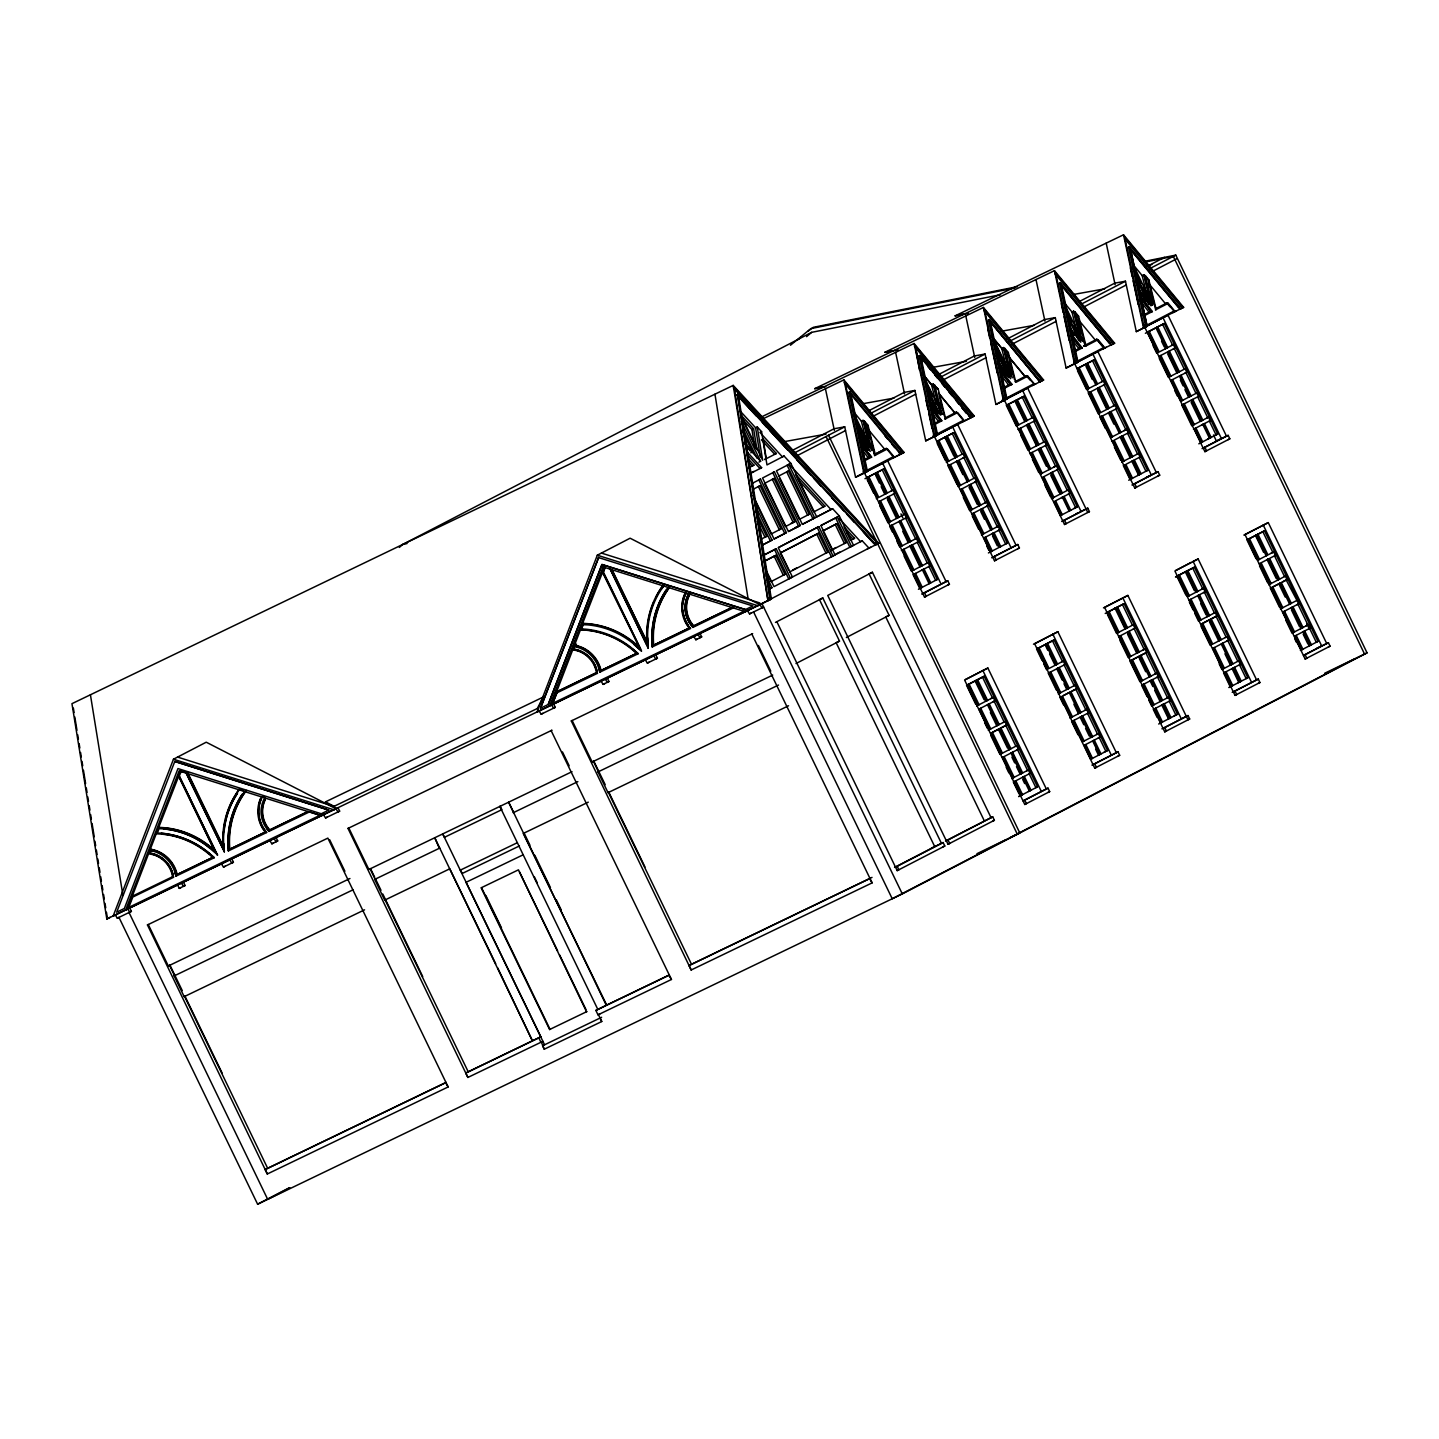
<?xml version="1.0" encoding="UTF-8"?>
<svg xmlns="http://www.w3.org/2000/svg" width="1439" height="1439" viewBox="0 0 1439 1439"><rect width="100%" height="100%" fill="white"/><g stroke="black" fill="none" stroke-linecap="round" stroke-linejoin="round"><path stroke-width="1.5" d="M335.521 808.952L113.177 916.013L173.453 759.216L206.227 742.2L335.935 808.736L338.003 811.974L339.64 811.128L337.985 807.675L333.884 809.797L173.453 759.216M328.919 810.049L321.257 813.755L177.968 768.57L124.348 908.495L116.685 912.2L174.785 761.447L326.779 809.366M127.28 909.178L148.541 853.831A26.963 26.172 62.6 0 1 172.59 876.711L173.004 876.495A26.963 26.172 62.6 0 0 166.816 863.094M148.541 853.831L156.221 833.829A86.088 83.57 62.6 0 1 212.63 857.446L176.781 874.696A32.234 31.28 62.6 0 0 150.232 849.424M156.221 833.829L178.85 775.801L214.735 851.097A85.261 82.76 62.6 0 0 158.614 827.623M214.735 851.097L178.454 776.017L180.738 770.063M322.948 813.844L128.808 907.379L132.784 897.073L173.669 877.268L172.644 873.671A27.917 27.107 62.6 0 0 151.401 853.453L149.638 853.183L150.825 850.521L153.146 851.007M161.24 833.289A87.042 84.505 62.6 0 1 209.087 853.309L214.321 857.698L209.303 853.219A87.042 84.505 62.6 0 0 161.438 833.181L157.373 833.073L159.045 828.702L163.686 828.846A84.289 81.825 62.6 0 1 210.256 848.344M179.263 776.107L217.433 855.054L179.263 776.107L181.296 771.232L186.189 772.761L224.358 851.708L185.991 772.869M553.583 703.905L555.256 707.358L553.619 708.204L551.533 704.966L129.726 907.901L131.399 911.355L129.762 912.2L127.675 908.962L106.828 918.999L71.95 703.671L733.206 385.4L878.779 543.33L875.506 545.021L738.567 396.462L771.376 599.038L537.035 712.017L597.311 555.202L630.102 538.204L759.918 604.668L761.986 607.924L763.641 607.078L749.539 613.913L747.453 610.676M540.524 708.204L598.66 557.433L540.524 708.204L548.205 704.498L602.042 564.448L745.438 609.578L601.844 564.556L548.205 704.498M549.5 706.027L602.977 566.894L604.614 566.049L602.311 572.02L639.024 646.884M596.861 672.499L556.156 692.105L551.137 705.182L759.504 604.884M556.156 692.105L596.448 672.715A26.945 26.154 62.6 0 0 572.398 649.834L574.089 645.427L576.553 644.15M636.919 653.216L601.052 670.484A32.234 31.28 62.6 0 0 574.503 645.212L580.511 629.616A86.106 83.588 62.6 0 1 636.919 653.216L636.506 653.432A86.106 83.588 62.6 0 0 580.097 629.832L602.725 571.805L641.578 651.04M556.569 691.889L572.812 649.619A26.945 26.154 62.6 0 1 578.55 650.842M552.72 703.329L556.911 692.825L552.72 703.329L744.197 611.179M573.531 649.169C576.751 643.197 571.337 650.374 575.276 649.439A27.935 27.107 62.6 0 1 596.735 669.567L597.347 673.38L596.519 669.657A27.935 27.107 62.6 0 0 575.276 649.439L573.747 649.061M581.482 628.933L583.137 624.616L581.266 629.041L585.313 629.149A87.095 84.541 62.6 0 1 633.178 649.187L638.232 653.702L632.98 649.295M603.373 571.985L605.189 567.254L603.373 571.985L640.625 649.061M262.204 796.918L261.143 799.023A31.298 30.381 62.6 0 0 263.859 829.098L266.647 832.515L264.074 828.99A31.298 30.381 62.6 0 1 261.358 798.915C260.603 795.371 267.222 797.188 263.931 799.275A27.935 27.125 62.6 0 0 266.575 828.468L268.967 831.4L309.799 811.74M325.484 801.865L334.118 806.308L537.269 708.528L543.33 697.016L325.484 801.865L327.301 804.311M661.149 589.45L663.901 585.727L661.346 589.342A84.307 81.843 62.6 0 0 647.658 637.837L648.054 647.928L647.658 637.837M399.322 547.432L402.686 544.482L811.686 332.337L1000.411 294.743M790.461 345.234L810.877 328.596L1014.963 287.944M798.033 339.64L801.451 336.744M808.304 330.988L813.341 327.319L1017.427 286.667M806.559 336.654L811.686 332.337M174.785 761.447L328.722 810.157M748.892 467.747L753.946 465.121L748.046 458.717M776.394 453.483L764.613 459.527L766.285 458.717L763.102 439.057L761.429 439.866L774.704 454.292L776.394 453.483L763.102 439.057M792.601 450.263L834.026 428.768L844.729 426.843L855.557 477.262L867.447 471.398L850.917 394.376L900.544 454.238L904.052 452.422L843.902 379.878L760.961 419.792M868.634 410.817L904.214 392.379L914.898 390.437L925.727 440.856L937.616 435.01L921.068 357.915L970.641 417.868L974.239 416.015L914.089 343.471L762.652 416.357M938.822 374.41L974.401 355.955L985.103 354.03L995.932 404.449L1006.976 398.999L990.446 321.94L1040.001 381.875L1043.599 380.004L983.431 307.46L814.708 388.674L825.698 386.695M1007.03 339.028L1044.588 319.548L1055.291 317.623L1066.119 368.042L1078.009 362.178L1061.46 285.138L1111.124 345.018L1114.631 343.202L1054.463 270.658L884.895 352.267L898.098 349.893M1079.196 301.596L1114.793 283.141L1125.478 281.217L1136.306 331.636L1147.153 326.275L1130.514 249.271L1180.16 309.169L1183.649 307.352L1123.517 234.791L955.1 315.861L968.267 313.468M1146.847 266.521L1164.457 257.383M750.223 473.593L761.627 467.675L746.625 451.396M868.994 548.151L862.249 540.848L851.87 546.172L853.543 545.363L839.333 515.989L832.605 508.687L816.722 516.925L790.82 463.358L784.075 456.037L766.969 464.923L761.573 431.628L757.256 426.933L755.583 427.743L740.563 411.464M794.778 452.745L844.729 426.843M870.559 413.443L914.898 390.437M940.746 377.036L985.103 354.03M1009.009 341.619L1055.291 317.623M1081.121 304.223L1125.478 281.217M1149.509 268.751L1175.789 255.117L1367.05 652.856L902.307 893.925L257.617 1204.209L118.951 917.345L117.314 918.208L115.228 914.952M795.587 456.487L845.52 430.585M873.293 416.195L915.708 394.178M943.48 379.788L985.895 357.771M1011.743 344.371L1056.1 321.365M1083.855 306.957L1126.287 284.958M1152.297 271.467L1176.58 258.858M751.698 483.648L760.494 479.079L786.396 532.646L774.074 539.031L752.975 495.394M774.416 471.866L762.544 478.018L788.446 531.585L800.318 525.433L774.416 471.866L772.743 472.676L798.627 526.242L788.734 531.369M788.77 464.419L776.466 470.805L802.35 524.372L814.672 517.986L788.77 464.419L787.097 465.229L812.981 518.795L802.44 524.264M752.507 489.584L760.098 485.716L780.981 528.904L771.124 534.013L754.989 500.646M774.02 478.485L764.595 483.378L785.478 526.566L794.904 521.691L774.02 478.485L772.329 479.295L793.213 522.501L794.904 521.691M778.517 476.147L788.374 471.039L809.258 514.245L799.4 519.353L779.47 478.126M864.335 459.761L869.893 456.936L860.918 445.317M874.912 454.256L886.316 448.41L893.835 457.476M864.066 459.958L869.893 456.936M886.316 448.41L874.66 454.454L867.447 425.656L863.058 420.368L861.385 421.177L853.489 411.644M934.253 423.588L940.099 420.566L932.382 410.601M944.847 418.101L956.467 412.076L963.932 421.105M1002.767 387.972L1010.268 384.123L1001.292 372.503M1015.035 381.659L1026.637 375.651L1030.378 380.166M1074.627 350.756L1080.473 347.716L1071.479 336.096M1104.397 348.238L1096.896 339.19L1083.549 346.062L1085.222 345.252L1078.531 318.487M1142.944 315.321L1150.66 311.31L1140.425 298.017M1174.584 311.831L1167.101 302.802L1155.427 308.845L1148.214 280.029L1143.825 274.723L1142.152 275.533L1132.925 264.416M863.886 461.128L871.602 457.152L861.026 443.464M871.44 442.834L874.624 455.551L887.485 448.914L893.745 456.469L863.544 472.118M934.918 424.361L941.808 420.8L929.882 405.366M932.868 436.143L963.842 420.098L957.637 412.579L944.829 419.199L945.657 418.785L938.192 389.07L933.821 385.202L941.232 414.63L942.059 414.216L934.666 384.807M1003.379 388.818L1011.977 384.357L998.756 367.233M1002.03 400.294L1034.047 383.691L1027.806 376.155L1015.844 382.36L1008.379 352.663L1004.854 348.4L1004.026 348.814L1010.88 376.083M1074.465 351.925L1082.164 347.95L1071.587 334.244M1077.056 361.351L1104.325 347.231L1098.083 339.694L1085.204 346.349L1083.063 337.859M1143.555 316.076L1152.369 311.543L1139.166 294.401M1144.401 326.455L1174.512 310.824L1168.27 303.305L1155.391 309.943L1156.236 309.547L1148.79 279.814L1145.282 275.568L1144.437 275.982L1151.794 305.392M866.458 469.762L865.612 470.157L848.902 392.361L849.747 391.966L866.458 469.762L863.274 471.38L864.12 470.967L845.071 382.288L844.225 382.702L901.372 451.612L902.217 451.216L845.071 382.288M899.033 452.835L902.217 451.216M936.609 433.373L935.782 433.769L919.053 355.901L919.899 355.505L936.609 433.373L933.461 434.974L934.289 434.56L915.258 345.882L919.521 370.093M915.258 345.882L972.404 414.81L969.149 416.465L969.976 416.051L919.899 355.505L969.976 416.051M1005.987 397.362L1005.141 397.758L988.431 319.926L989.277 319.53L1005.987 397.362L1002.803 398.963L1003.649 398.567L984.6 309.889L983.772 310.284L1040.919 379.194L1041.764 378.799L984.6 309.889M1041.764 378.799L1038.49 380.454L1039.336 380.058L989.277 319.53M1073.836 362.16L1077.02 360.541L1060.291 282.728L1059.464 283.123L1076.174 360.937L1077.02 360.541M1074.681 361.747L1055.632 273.068L1112.779 341.978L1110.458 343.202L1060.291 282.728M1146.146 324.638L1143.717 325.898L1124.686 237.219L1181.815 306.129L1179.476 307.352L1129.345 246.86L1128.5 247.256L1145.3 325.052L1146.146 324.638L1129.345 246.86M863.238 473.143L887.629 460.678L946.089 581.59M933.227 436.844L957.619 424.361L1016.078 545.291M1003.217 400.528L1027.626 388.062L1087.74 512.446L1089.431 511.636L1087.758 508.165L1061.676 521.458M1073.494 364.085L1092.867 354.03L1151.308 474.96L1131.953 484.997M1145.552 326.707L1168.018 315.231L1226.478 436.161M855.557 477.262L904.052 452.422M925.727 440.856L974.239 416.015M995.932 404.449L1036.044 383.637M1066.119 368.042L1106.231 347.231M1136.306 331.636L1176.418 310.824M937.616 435.01L934.127 436.808L914.089 343.471M1006.976 398.999L1003.487 400.815L983.431 307.46M1078.009 362.178L1074.519 363.995L1054.463 270.658M877.053 498.29L867.051 477.586L883.87 468.916L937.311 579.467L918.424 589.271M939.775 439.866L945.531 436.88L955.55 457.584M948.373 435.405L953.877 432.617L1007.318 543.169L988.413 552.954M1015.52 400.564L1025.539 421.267L1027.302 420.386L1017.283 399.682L1015.52 400.564L1007.858 404.539L1017.985 425.225M1060.309 515.684L1077.307 506.852L1023.866 396.301L1016.456 400.096L1026.475 420.818M1086.751 363.653L1078.135 368.096L1088.262 388.764L1087.308 389.232L1077.307 368.528L1079.07 367.647L1089.071 388.35L1088.136 388.8L1096.752 384.357L1086.733 363.635L1094.144 359.858L1147.585 470.409L1128.698 480.212M1157.442 352.843L1147.423 332.139L1164.259 323.487L1217.7 434.038L1198.813 443.824M864.983 478.719L883.87 468.916M936.861 441.431L953.877 432.617M1006.868 405.132L1023.866 396.301M1077.145 368.672L1094.144 359.858M1145.372 333.29L1164.259 323.487M150.825 850.521L152.948 851.115A31.28 30.363 62.6 0 1 174.821 871.944L175.99 876.153L174.821 871.944M580.097 629.832L582.543 628.555M149.638 853.183L151.617 853.345A27.917 27.107 62.6 0 1 172.86 873.563M668.128 587.22L665.915 590.35A87.113 84.559 62.6 0 0 651.831 640.229L652.227 646.974L690.648 628.465L687.842 625.03A31.244 30.327 62.6 0 1 685.126 595.009L686.385 592.796L685.342 594.901A31.244 30.327 62.6 0 0 682.949 603.912M761.051 539.247L766.627 536.351L758.011 518.544M824.907 506.114L813.755 511.906L795.587 474.294L824.907 506.114L823.234 506.924L798.303 479.889M762.418 545.021L772.041 540.093L754.773 504.387M774.164 538.923L786.396 532.646M815.032 517.734L832.605 508.687M762.112 545.237L772.041 540.093M763.605 555.22L776.215 548.745L790.407 578.118L774.02 586.626L766.447 570.959M778.517 547.486L818.845 526.62L833.055 555.994L790.784 577.866L792.457 577.057L778.265 547.683L818.845 526.62M821.039 525.415L837.3 517.051L851.492 546.424L833.415 555.742L835.088 554.932L820.896 525.559L837.3 517.051M763.461 555.346L776.215 548.745M876.477 472.729L886.496 493.433L878.815 497.408L868.814 476.705M879.535 501.312L894.716 493.487L893.043 490.033L887.305 493.001L877.304 472.298M946.304 462.333L963.033 453.717L964.706 457.17L958.968 460.156L969.005 480.896L966.504 482.119M1017.859 425.242L1033.022 417.418L1034.695 420.872L1019.531 428.714M1089.809 392.253L1104.972 384.429L1103.299 380.957L1097.579 383.943L1087.56 363.24M1159.276 358.545L1168.396 377.396L1170.069 376.586L1160.05 355.847L1175.105 348.04L1173.433 344.587L1159.204 351.979L1149.185 331.276M764.181 561.336L775.801 555.364L784.992 574.377L771.052 581.608L766.465 572.092M780.55 552.846L818.449 533.257L827.641 552.252L789.507 572.038M823.27 530.685L836.886 523.688L846.078 542.683L830.465 550.723L832.138 549.932L823.863 532.808M949.542 465.013L958.158 460.57L968.177 481.31M763.857 561.57L775.801 555.364M818.449 533.257L780.316 553.026L788.59 570.132M822.946 530.919L836.886 523.688M176.781 874.696L213.044 857.23M246.033 790.641A86.034 83.498 62.6 0 0 229.431 849.37L265.621 831.922A32.252 31.316 62.6 0 1 258.822 817.28M224.142 851.816L223.567 841.941A84.235 81.771 62.6 0 1 237.273 793.465C236.949 787.385 248.677 790.209 242.076 794.418A86.988 84.433 62.6 0 0 227.974 844.225L228.369 850.935L228.189 844.117A86.988 84.433 62.6 0 1 242.274 794.31M229.431 849.37L265.621 831.922M264.974 799.616A26.981 26.19 62.6 0 0 269.417 830.123L308.09 811.488M268.967 831.4L266.773 828.36M106.828 918.999L110.119 917.291M113.177 916.013L115.642 914.736M129.726 907.901L125.643 910.024L179.102 770.908L321.437 815.787L323.883 814.51M177.591 884.931L179.263 888.385L185.091 885.525L183.419 882.053M611.665 569.952L647.424 642.837A85.297 82.796 62.6 0 1 647.172 639.366M271.845 839.495L269.795 840.556L271.881 843.812L277.709 840.934L276.036 837.48M179.263 888.385L180.9 887.539M792.781 569.97L796.594 567.991M832.03 549.608L836.005 547.539M185.091 885.525L183.455 886.37L181.368 883.114M854.568 538.294L850.593 540.362L844.099 526.944L854.568 538.294L852.877 539.103L846.905 532.61M574.089 645.427A32.234 31.28 62.6 0 1 600.639 670.7L601.052 670.484M221.408 863.85L223.495 867.087L225.132 866.242M231.859 858.741L233.388 862.267L231.733 863.13L229.808 859.803M576.805 647.136A31.244 30.327 62.6 0 1 598.66 667.948L599.829 672.193L598.876 667.84M901.372 550.489L903.872 549.248L913.909 569.988L913.063 570.384L903.062 549.68L918.1 541.873L916.427 538.42L901.372 546.19L891.335 525.469L906.408 517.68L904.735 514.227L889.572 522.051L884.104 510.737M970.534 510.323L960.515 489.584L976.397 481.363L974.725 477.91L959.561 485.752L949.668 464.977L947.977 465.786L957.097 484.637M1029.551 449.436L1044.732 441.611L1046.405 445.065L1031.331 452.853L1041.368 473.611M1098.407 387.793L1108.444 408.55L1100.781 412.543L1090.744 391.804L1088.244 393.027L1098.281 413.766L1099.954 412.957L1089.935 392.217M1101.608 416.393L1116.664 408.604L1115.009 405.15L1109.271 408.136L1099.252 387.397L1097.489 388.278L1107.508 409.018M1169.943 376.622L1185.124 368.78L1186.797 372.233L1171.724 380.022L1181.779 400.779L1196.816 392.973L1198.489 396.427L1183.416 404.215L1193.471 424.973L1192.625 425.386L1182.606 404.647M669.89 586.59A86.124 83.606 62.6 0 0 653.288 645.356L689.587 627.872A32.216 31.28 62.6 0 1 684.64 619.49M271.881 843.812L273.518 842.966M277.709 840.934L276.072 841.779L274.004 838.541M652.227 646.974L652.029 640.121A87.113 84.559 62.6 0 1 666.113 590.242M653.288 645.356L689.587 627.872M690.396 593.048A26.945 26.154 62.6 0 0 693.382 626.073L732.073 607.438M323.487 814.726L325.556 817.964L327.193 817.118M692.932 627.386L690.72 624.328A27.935 27.107 62.6 0 1 688.076 595.134L688.957 593.605L687.878 595.242A27.935 27.107 62.6 0 0 690.522 624.418L692.932 627.386L733.764 607.708M836.095 553.979L839.746 552.09M768.48 589.486L771.97 587.688L766.285 575.924M537.035 712.017L539.085 710.956L541.172 714.194L555.256 707.358M541.172 714.194L542.809 713.348M601.034 681.151L603.121 684.388L604.758 683.543M770.405 597.383L769.559 597.779L737.488 394.25L770.405 597.383L767.599 598.804L734.286 387.613L733.44 388.026L876.783 542.197L734.286 387.613M876.783 542.197L873.977 543.636L863.4 532.178M607.276 678.057L608.949 681.51L607.312 682.374L605.225 679.118M749.503 609.614L745.42 611.737L602.977 566.894M645.284 659.835L647.37 663.091L649.007 662.246M870.595 547.27L757.867 605.729L597.311 555.202M655.734 654.745L657.407 658.199L655.77 659.044L653.684 655.806M771.376 599.038L768.102 600.729L733.206 385.4M693.76 636.506L695.846 639.761L697.483 638.898M700.02 633.43L701.674 636.883L700.038 637.729L697.969 634.491M268.068 1168.072L265.19 1169.565L267.33 1173.99L147.444 924.935L148.271 924.504L168.309 965.983L349.947 878.51M749.539 613.913L751.176 613.068M500.214 806.2L501.887 809.653L444.399 837.336L442.726 833.883L540.83 1036.817L465.75 1073.044L467.891 1077.451L348.004 828.414L348.814 827.983L368.87 869.462L572.02 771.682M963.321 497.516L969.706 510.719L986.434 502.103L988.089 505.557L972.206 513.777L982.243 534.517M1041.35 473.593L1056.424 465.804L1058.097 469.258L1043.869 476.633L1053.888 497.372L1051.387 498.613M1100.781 416.824L1110.818 437.564L1126.701 429.344L1128.374 432.797L1114.146 440.19L1124.165 460.93L1121.665 462.153M872.034 877.394L691.511 964.292L689.047 965.569L691.188 969.994L571.301 720.939L572.128 720.507L592.166 761.986L772.707 675.089M775.459 622.421L822.82 597.976L941.448 843.362M991.039 817.64L872.412 572.254L827.731 595.44L948.031 844.279L949.704 843.47L948.031 839.998L992.712 816.83L994.385 820.284L948.031 844.279M913.063 570.384L928.137 562.613L929.792 566.067L914.736 573.837L921.428 587.67M981.398 534.912L998.126 526.296L999.799 529.75L984.726 537.538L991.417 551.371M1053.042 497.786L1061.568 493.397L1051.513 472.64L1052.359 472.226L1062.378 492.965L1068.116 489.997L1069.789 493.451L1054.715 501.24L1061.424 515.072L1060.579 515.468L1053.906 501.653M1137.673 475.428L1141.001 473.791L1134.328 459.976L1140.066 456.99L1138.393 453.537L1123.319 461.325L1113.318 440.604L1111.645 441.413M1194.298 428.84L1200.971 442.654L1201.817 442.241L1195.125 428.408L1210.181 420.62L1208.508 417.166L1193.453 424.955L1194.28 424.541L1184.261 403.819L1181.761 405.043L1191.78 425.782M1140.192 474.204L1133.518 460.39L1125.838 464.383L1132.511 478.198L1130.856 479.025L1124.183 465.211M168.309 965.983L169.946 965.137L182.249 990.59M368.87 869.462L370.507 868.616L374.68 877.25M364.571 909.826L184.174 996.669L174.155 975.93L174.964 975.498M592.166 761.986L593.803 761.141L605.207 784.705M921.679 594.055L947.761 580.78L949.434 584.234L924.522 597.095L864.371 472.676M991.687 557.756L1017.769 544.482L1019.424 547.935L994.511 560.796L934.379 436.377M1202.069 448.626L1221.441 438.589L1162.982 317.659M947.761 580.78L922.849 593.641L924.54 592.832L926.194 596.286L924.522 597.095M1017.769 544.482L992.838 557.343L994.529 556.533L996.202 559.987L994.511 560.796M1087.758 508.165L1062.845 521.026L1064.518 520.216L1066.191 523.688L1064.518 524.498L1004.368 400.078M1134.777 488.037L1159.708 475.176L1158.035 471.722L1133.123 484.583L1134.795 483.774L1136.468 487.227L1134.777 488.037L1074.645 363.617M1204.911 451.666L1229.823 438.805L1228.151 435.351L1203.238 448.213L1204.911 447.403L1206.584 450.857L1204.911 451.666L1144.778 327.301M495.718 963.824L449.777 868.814L384.717 900.13L374.698 879.409L375.525 878.977L380.993 890.291M439.345 848.291L434.74 837.714L532.448 1040.865L497.678 967.871M795.983 663.541L839.513 641.092L819.457 599.595L822.82 597.976M846.366 637.513L889.104 615.334L869.066 573.873L872.412 572.254M1064.518 524.498L1089.431 511.636M788.554 705.776L608.031 792.673L597.994 771.934L598.822 771.502M184.174 996.669L184.983 996.238L222.128 1073.062M608.031 792.673L608.841 792.241L644.996 867.033M517.356 842.696L460.282 870.163L462.351 873.401M462.567 873.311L519.443 845.934M523.094 854.838L466.02 882.323L544.536 1044.75L542.593 1045.757L544.266 1049.211L601.754 1021.528L598.426 1014.621M965.407 679.496L987.874 668.038L1046.333 788.95M1033.472 644.204L1057.863 631.739L1116.322 752.651M1103.461 607.888L1127.87 595.422L1187.984 719.806L1189.675 718.996L1188.002 715.543L1161.921 728.818M1175.681 570.438L1191.168 562.397M1243.854 535.074L1268.263 522.609L1326.722 643.521M987.874 668.038L964.634 680.089L1024.766 804.473L1026.439 803.664L1024.766 800.192L1023.093 801.001L1048.006 788.14L1049.679 791.612L1024.766 804.473M1057.863 631.739L1034.641 643.791L1094.755 768.156L1096.446 767.347L1094.773 763.893L1093.082 764.703L1117.995 751.842L1119.668 755.295L1094.755 768.156M1127.87 595.422L1104.63 607.474L1164.745 731.857L1166.435 731.048L1164.763 727.594L1188.002 715.543M1256.589 679.892L1198.147 558.98L1174.908 571.031L1235.022 695.397L1236.713 694.587L1235.04 691.134L1233.349 691.943L1258.28 679.082L1259.934 682.536L1235.022 695.397M1268.263 522.609L1245.023 534.66L1305.155 659.026L1306.828 658.217L1305.155 654.763L1303.482 655.572L1328.395 642.711L1330.068 646.165L1305.155 659.026M977.207 703.347L968.105 684.514L975.786 680.539L985.787 701.243L987.55 700.361L977.549 679.658L975.048 680.899L984.15 699.714M1018.668 796.63L1037.555 786.827L984.114 676.276L976.703 680.071L986.74 700.793M1038.095 648.216L1047.538 643.359L1057.539 664.063M1108.102 611.917L1115.765 607.924L1125.784 628.627M1114.2 608.679L1124.111 603.678L1177.552 714.23L1158.665 724.015M1175.969 576.643L1186.042 571.481L1196.061 592.184L1197.824 591.303L1187.805 570.599M1194.406 590.656L1185.304 571.823L1194.388 567.218L1247.829 677.769L1228.924 687.572M1300.946 650.212L1317.944 641.398L1264.503 530.847L1257.092 534.624L1267.111 555.346L1258.495 559.789M967.116 685.108L984.114 676.276M1037.105 648.791L1054.103 639.977L1107.544 750.528L1090.546 759.342M1105.224 613.464L1124.111 603.678M1175.483 577.021L1194.388 567.218M1247.505 539.661L1264.503 530.847M978.124 705.218L993.288 697.393L994.961 700.847L978.97 709.103L988.989 729.843M1058.259 693.886L1059.931 693.076L1049.912 672.355L1064.95 664.548L1063.277 661.077L1049.049 668.469L1039.048 647.766L1036.548 648.989L1041.998 660.285M1118.103 632.62L1133.266 624.778L1134.939 628.231L1119.776 636.074M1188.38 596.16L1203.544 588.335L1205.216 591.789L1189.226 600.045L1199.263 620.785L1201.025 619.903L1190.988 599.164M1279.631 579.126L1269.612 558.386L1275.35 555.418L1273.677 551.946L1267.939 554.932L1257.938 534.229L1255.438 535.452L1263.622 552.396M1277.13 580.349L1278.821 579.539L1268.784 558.818L1261.122 562.793L1271.141 583.532M1008.451 749.989L1010.951 748.748L1000.914 728.008L1006.652 725.04L1004.98 721.587L989.816 729.411L986.165 721.874M1059.806 693.112L1074.969 685.27L1076.642 688.741L1070.922 691.709L1080.941 712.449L1079.286 713.276L1069.249 692.537L1063.493 695.523M1148.898 700.307L1151.632 705.973L1153.305 705.164L1143.286 684.424L1158.341 676.618L1156.668 673.164L1141.595 680.953L1131.576 660.213L1146.631 652.425L1144.976 648.971L1129.795 656.814L1119.902 636.038L1118.948 636.488L1128.985 657.227M1200.072 620.353L1215.236 612.528L1216.908 615.982L1211.188 618.95L1221.207 639.689M1270.187 583.982L1285.369 576.14L1287.042 579.611L1281.304 582.579L1291.323 603.319L1288.822 604.542M1071.983 691.116L1076.642 688.741M1146.631 652.425L1140.066 655.806L1150.121 676.564M1211.062 644.924L1201.025 624.184L1216.081 616.378L1226.1 637.117M1271.968 587.382L1279.649 583.407L1289.668 604.146M1282.383 581.986L1286.196 580.007L1298.733 603.804L1282.851 612.007L1292.87 632.746M1080.113 712.863L1070.094 692.141L1062.414 696.116L1072.451 716.856L1069.95 718.079M1139.94 681.78L1129.921 661.041L1140.084 655.824M1290.513 603.732L1280.494 583.011L1272.813 586.986L1282.833 607.726L1280.332 608.949M1001.616 753.568L1016.671 745.78L1018.344 749.233L1002.461 757.436L1012.48 778.175M1073.278 720.705L1088.334 712.935L1086.679 709.463L1071.605 717.252L1061.604 696.53L1059.913 697.339L1063.565 704.894M1219.175 663.865L1221.909 669.513L1223.582 668.703L1213.563 647.982L1228.618 640.175L1226.945 636.704L1212.717 644.096L1202.68 623.357L1210.361 619.382L1220.38 640.103L1218.707 640.913L1209.587 622.062M1297.061 600.333L1281.987 608.121L1271.986 587.4L1270.313 588.209L1279.433 607.06M1021.672 795.048L1014.981 781.215L1030.036 773.427L1028.363 769.973L1013.308 777.744L1003.289 757.022M1084.97 744.898L1100.044 737.11L1098.371 733.656L1083.297 741.445L1073.296 720.723L1071.623 721.533L1077.991 734.735M1151.776 680.017L1161.813 700.757L1152.459 705.542L1142.458 684.82M1159.978 723.241L1161.669 722.432L1154.959 708.6L1170.033 700.811L1168.36 697.357L1162.622 700.325L1152.603 679.586L1150.103 680.827L1152.837 686.475M1223.564 668.685L1238.637 660.897L1240.31 664.368L1225.237 672.139L1231.928 685.971L1229.41 687.194M1301.216 650.014L1294.542 636.2L1310.425 627.98L1308.753 624.526L1293.697 632.315L1283.678 611.593M265.19 1169.565L446.018 1082.524M586.536 1011.761L518.454 869.84L481.112 887.827L549.608 1029.533L550.418 1029.101M465.75 1073.044L540.83 1036.817M147.444 924.935L327.858 838.11L448.141 1086.949L445.604 1082.74M348.004 828.414L551.982 730.203L551.155 730.634L671.455 979.473L598.012 1014.837L595.872 1010.412L607.132 1004.89M595.872 1010.412L669.315 975.048M542.881 1041.296L540.92 1042.304L538.798 1037.879M598.012 1014.837L599.955 1013.829M671.455 979.473L668.901 975.264M600.081 1018.075L601.754 1021.528M689.047 965.569L870.001 878.456M544.266 1049.211L541.334 1042.088L467.891 1077.451M894.554 867.429L934.72 846.6L836.149 642.693L839.513 641.092M945.459 841.024L992.712 816.83M1023.866 800.426L1048.006 788.14M1091.931 765.116L1117.995 751.842M1232.198 692.357L1258.28 679.082M1304.256 654.979L1321.686 645.949L1263.226 525.019M895.526 867.177L943.121 842.552L944.793 846.006L897.199 870.631L776.898 621.81M751.842 634.041L872.124 882.88L869.588 878.671M1164.745 731.857L1189.675 718.996M257.617 1204.209L289.347 1187.733M289.905 1187.841L267.69 1199.353L129.024 912.506M1005.285 840.124L892.234 898.763L753.568 611.917M1009.728 837.822L1354.513 658.972M132.244 896.245L173.004 876.495M742.056 418.875L751.931 429.577L753.604 428.768L756.986 449.634L740.473 415.475M761.573 431.628L759.9 432.42L782.402 456.847L784.075 456.037M750.798 452.781L752.489 451.972L742.776 431.88M758.929 462.117L760.601 461.307L741.355 421.501M753.946 465.121L752.273 465.93L749.305 462.728M1064.051 302.406L1071.947 311.939L1073.638 311.13L1078.027 316.436M1081.085 339.694L1074.249 312.389L1075.095 311.975L1078.602 316.22L1086.031 345.954M991.687 336.24L1001.724 348.364L1003.397 347.554L1007.804 352.879L1014.513 379.608M1148.79 279.814L1149.545 286.595M924.953 376.82L931.519 384.753L933.209 383.961L937.598 389.267M749.881 473.341L753.91 471.398M761.627 467.675L759.954 468.484L747.956 455.461M1076.336 317.246L1078.602 316.22M869.983 446.81L863.688 421.609L864.515 421.213L868.041 425.44L875.47 455.156L874.624 455.551M1008.379 352.663L1005.195 350.235M938.192 389.07L935.008 386.623M863.688 421.609L868.041 425.44M789.148 464.167L790.82 463.358M760.494 479.079L758.821 479.889L784.705 533.455M788.374 471.039L786.683 471.848L807.585 515.054L809.258 514.245M760.098 485.716L758.407 486.526L779.29 529.714L780.981 528.904M1008.811 376.568L1010.484 375.759L1003.397 347.554M1167.101 302.802L1165.41 303.593L1149.239 284.077M1150.66 311.31L1148.988 312.119L1140.03 300.499M1168.27 303.305L1167.425 303.701L1169.925 306.723M1152.369 311.543L1151.542 311.939L1140.965 298.233M1096.896 339.19L1095.223 340L1079.034 320.483M1080.473 347.716L1078.782 348.526L1072.379 340.234M1098.083 339.694L1097.237 340.108L1102.238 346.133M1082.164 347.95L1081.337 348.346L1070.742 334.657M1007.462 355.307L1024.946 376.46L1026.637 375.651M1010.268 384.123L1008.595 384.933L1000.896 374.985M1027.806 376.155L1026.96 376.55L1034.047 383.691M1011.977 384.357L1011.149 384.753L1000.555 371.064M956.467 412.076L954.776 412.885L938.624 393.333M940.099 420.566L938.408 421.375L931.986 413.065M941.808 420.8L931.699 409.198M1181.815 306.129L1180.969 306.543L1125.262 239.342M871.602 457.152L861.511 445.586M1172.911 312.641L1183.649 307.352M1112.779 341.978L1111.951 342.392L1054.787 273.482M1102.724 349.047L1114.631 343.202M1092.759 354.03L1097.903 351.62L1156.344 472.532M1032.447 385.508L1043.599 380.004M972.404 414.81L971.559 415.205L914.413 346.295M962.241 421.915L970.641 417.868M892.144 458.286L900.544 454.238M859.065 475.446L867.447 471.398M791 523.4L794.364 521.781M766.627 536.351L764.936 537.161L757.292 521.332M1171.742 345.396L1173.433 344.587M1165.194 348.796L1167.695 347.572L1157.693 326.869M812.981 518.795L814.672 517.986M798.663 526.152L794.634 528.077L800.318 525.433M1101.626 381.767L1103.299 380.957M1096.752 384.357L1095.816 384.825L1085.797 364.121M1173.415 348.85L1175.105 348.04M1031.349 418.227L1033.022 417.418M1103.299 385.22L1104.972 384.429M954.812 457.926L956.485 457.116L946.484 436.413L944.793 437.222L953.895 456.055M963.033 453.717L962.205 454.13L952.186 433.427M1034.695 420.872L1033.868 421.285L1043.887 442.007M1017.985 429.488L1020.467 428.246L1030.504 448.986L1028.741 449.867L1018.704 429.128M891.371 490.843L893.043 490.033M837.66 516.799L839.333 515.989M886.496 493.433L884.805 494.243L881.172 486.706M876.315 498.649L878.006 497.84L867.987 477.136M963.033 457.98L964.706 457.17M958.158 460.57L956.485 461.379L962.853 474.582M893.043 494.297L894.716 493.487M1185.124 368.78L1184.279 369.193L1174.26 348.454M1113.318 405.96L1115.009 405.15M1108.444 408.55L1106.771 409.36L1097.651 390.509M1185.106 373.043L1186.797 372.233M1171.724 380.022L1172.569 379.626L1182.588 400.348L1180.933 401.193L1170.914 380.454M1043.041 442.421L1044.732 441.611M1116.664 408.604L1115.837 409.018L1125.856 429.757M974.725 477.91L973.897 478.324L963.86 457.584M958.014 486.526L960.497 485.303L950.477 464.563M1046.405 445.065L1045.559 445.46L1055.578 466.2M1029.676 453.681L1032.177 452.44L1042.196 473.179L1040.541 474.007L1030.504 453.267M904.735 514.227L903.908 514.622L893.871 493.883M846.078 542.683L844.405 543.492L835.214 524.498M827.641 552.252L825.95 553.062L816.758 534.067M974.725 482.173L976.397 481.363M784.992 574.377L783.32 575.186L774.128 556.173M906.408 517.68L905.563 518.076L915.6 538.816L916.427 538.42M862.249 540.848L860.576 541.658L839.099 518.346M851.492 546.424L849.819 547.234L835.609 517.86M833.055 555.994L831.364 556.803L817.172 527.429M790.407 578.118L788.734 578.928L774.524 549.536M771.97 587.688L770.297 588.497L767.455 582.615M269.417 830.123L307.694 811.686M600.639 670.7L636.506 653.432M693.382 626.073L733.674 606.664M175.99 876.153L214.321 857.698M228.369 850.935L266.647 832.515M556.713 692.932L597.545 673.272M599.829 672.193L638.232 653.702M867.321 548.961L878.779 543.33M745.222 609.686L752.903 605.981L598.444 557.541M1196.816 392.973L1195.971 393.387L1185.952 372.647M1124.183 430.567L1126.701 429.344M1198.489 396.427L1197.644 396.84L1207.681 417.58M1053.906 467.009L1056.424 465.804M117.314 918.208L131.399 911.355M223.495 867.087L233.388 862.267M325.556 817.964L339.64 811.128M603.121 684.388L608.949 681.51M647.37 663.091L657.407 658.199M695.846 639.761L701.674 636.883M1128.374 432.797L1127.528 433.211L1137.547 453.951L1138.393 453.537M984.744 502.913L986.434 502.103M970.516 510.287L972.206 509.478L962.169 488.756M978.196 506.312L980.696 505.089L970.677 484.349M1058.097 469.258L1057.251 469.654L1067.27 490.393L1068.116 489.997M1051.549 472.658L1050.704 473.053L1060.723 493.793M986.417 506.366L988.089 505.557M918.1 541.873L917.273 542.269L927.292 563.009M571.301 720.939L752.651 633.628M1201.943 420.548L1202.788 420.134L1192.751 399.412L1191.096 400.24L1201.115 420.979L1201.961 420.566L1191.924 399.808M1206.835 417.976L1208.508 417.166M1201.961 424.829L1204.443 423.606L1211.134 437.42L1209.444 438.211L1202.788 424.433M1210.181 420.62L1209.336 421.033L1216.027 434.848M1193.453 429.236L1195.953 428.013L1202.626 441.809L1200.953 442.618M1059.877 494.207L1061.568 493.397M1133.518 460.39L1131.827 461.2L1138.501 475.014M1140.066 456.99L1139.22 457.404L1145.894 471.219L1147.585 470.409M996.436 527.106L998.126 526.296M1068.116 494.261L1069.789 493.451M1061.55 497.66L1063.241 496.851L1069.914 510.665L1069.069 511.061L1062.396 497.246M926.446 563.404L928.137 562.613M998.108 530.559L999.799 529.75M929.792 566.067L928.964 566.462L935.638 580.277L937.311 579.467M921.572 570.276L924.072 569.035L930.745 582.849L929.09 583.676L922.417 569.862M1214.336 435.657L1217.7 434.038M1207.789 439.057L1210.307 437.834L1203.634 424.019M1073.944 508.471L1077.307 506.852M1228.151 435.351L1216.405 441L1213.473 434.956M1007.318 543.169L1005.627 543.978L998.954 530.164M1146.271 477.37L1158.035 471.722M1228.151 439.615L1229.823 438.805M1075.994 513.831L1077.685 513.021M1158.017 475.985L1159.708 475.176M1017.751 548.745L1019.424 547.935M947.761 585.043L949.434 584.234M889.104 615.334L885.758 616.953L984.33 820.86M174.155 975.93L352.951 889.842M374.698 879.409L439.758 848.075M513.219 812.729L577.848 781.629M597.994 771.934L778.535 685.036M588.281 802.153L523.238 833.469L606.718 1005.088L669.333 974.958M1198.147 558.98L1193.111 561.408L1251.552 682.32M1050.758 641.596L1054.103 639.977M1271.159 553.17L1273.677 551.946M1267.111 555.346L1266.176 555.814L1256.175 535.11L1248.494 539.085L1252.128 546.622M1201.871 589.127L1203.544 588.335M1275.35 555.418L1274.504 555.814L1284.523 576.553L1285.369 576.14M1268.784 558.818L1267.111 559.609L1276.231 578.46M1133.266 624.778L1132.439 625.192L1122.42 604.488M1203.544 592.598L1205.216 591.789M1061.604 661.886L1063.277 661.077M1133.266 629.041L1134.939 628.231M990.769 698.599L993.288 697.393M976.559 706.009L979.06 704.768L969.059 684.065L966.558 685.306L975.66 704.121M1064.95 664.548L1064.105 664.944L1074.142 685.683L1074.969 685.27M993.288 701.656L994.961 700.847M1268.64 584.756L1270.313 583.946L1260.294 563.225L1259.359 563.674L1269.378 584.414M1207.015 616.719L1209.515 615.496L1199.496 594.757M1213.563 613.32L1215.236 612.528M1280.494 583.011L1278.803 583.802L1285.189 597.005M1285.351 580.421L1287.042 579.611M1143.286 649.78L1144.976 648.971M1215.236 616.791L1216.908 615.982M1003.307 722.396L1004.98 721.587M988.251 730.203L990.751 728.961L980.732 708.222M1068.422 692.932L1070.094 692.141M1004.98 725.85L1006.652 725.04M1225.255 637.513L1226.945 636.704M1297.061 604.596L1298.733 603.804M1154.977 673.974L1156.668 673.164M1226.927 640.985L1228.618 640.175M1213.545 647.946L1214.39 647.55L1224.409 668.29M1084.988 710.272L1086.679 709.463M1156.65 677.427L1158.341 676.618M1016.671 745.78L1015.844 746.175L1005.807 725.436L1000.087 728.422L992.424 732.415L1002.443 753.155M1088.334 712.935L1087.506 713.33L1097.525 734.07M1016.671 750.043L1018.344 749.233M1306.234 625.749L1308.753 624.526M1300.532 628.735L1303.032 627.512L1292.995 606.772M1238.637 660.897L1237.792 661.31L1227.773 640.571M1308.753 628.789L1310.425 627.98M1166.687 698.167L1168.36 697.357M1153.287 705.146L1154.132 704.732L1144.113 683.993L1141.613 685.234L1147.081 696.548M1161.813 700.757L1160.122 701.566L1154.654 690.252M1239.591 681.978L1232.917 668.164L1234.572 667.336L1241.245 681.151L1237.918 682.788M1240.31 664.368L1239.465 664.764L1246.138 678.578L1247.829 677.769M1080.959 716.73L1090.978 737.47L1092.633 736.642L1082.614 715.903L1080.113 717.126L1083.765 724.68M1096.68 734.466L1098.371 733.656M1170.033 700.811L1169.188 701.225L1175.861 715.021M1026.691 770.782L1028.363 769.973M1011.653 778.589L1014.153 777.348L1004.116 756.608M1098.353 737.919L1100.044 737.11M1030.036 773.427L1029.209 773.822L1035.882 787.637L1037.555 786.827M1317.944 641.398L1316.271 642.208L1309.58 628.393M1308.86 645.985L1311.379 644.78L1304.687 630.966M1300.37 650.41L1302.871 649.187L1296.197 635.372M1174.188 715.831L1177.552 714.23M1316.649 648.359L1328.395 642.711M1104.199 752.147L1107.544 750.528M1028.489 791.45L1030.99 790.209L1024.316 776.394L1022.643 777.222L1029.335 791.036M1328.377 646.974L1330.068 646.165M1019.154 796.253L1022.499 794.616L1015.808 780.801L1014.153 781.629L1020.827 795.443M1163.09 728.404L1164.763 727.594M1258.262 683.345L1259.934 682.536M549.608 1029.533L586.95 1011.545M1117.995 756.105L1119.668 755.295M931.375 848.219L943.121 842.552M946.358 840.808L948.031 839.998M1048.006 792.403L1049.679 791.612M446.054 1082.416L267.654 1168.288L184.588 996.454M992.712 821.093L994.385 820.284M943.103 846.816L944.793 846.006M897.199 870.631L898.871 869.822L897.199 866.368M267.33 1173.99L448.141 1086.949M691.188 969.994L872.124 882.88M542.593 1045.757L601.628 1017.283M1324.617 673.29L1367.05 652.856M976.937 853.705L1019.801 832.983L828.522 435.244M402.686 544.482L407.075 543.528M955.1 315.861L963.842 313.972M884.895 352.267L891.461 350.846M814.708 388.674L823.45 386.785M1144.707 261.304L1175.789 255.117M1144.437 262.15L1173.325 256.394L1364.586 654.133M1147.441 265.46L1151.83 264.578M1073.818 294.419L1104.594 288.879M1001.418 331.24L1034.407 325.286M931.231 367.647L966.414 361.297M863.238 403.657L894.015 398.099M784.255 441.647L826.04 434.11M582.939 624.724L587.562 624.868A84.289 81.825 62.6 0 1 634.113 644.348L640.085 649.691M574.503 646.651L577.003 647.028M601.412 553.08L759.828 602.941M177.537 757.076L333.704 806.326M309.583 811.848L320.285 815.229M633.915 644.456L641.38 651.148M217.631 854.946L210.058 848.452A84.289 81.825 62.6 0 0 163.488 828.954M737.488 394.25L874.804 543.222M736.642 394.664L756.266 415.943M762.31 422.49L766.825 427.401M769.847 430.675L787.96 450.317M797.008 460.138L810.589 474.87M813.611 478.144L821.147 486.328M831.724 497.786L843.794 510.881M846.816 514.155L854.352 522.357M790.641 465.786L830.915 509.496M740.923 415.008L753.604 428.768M744.017 442.78L752.489 451.972M745.6 445.029L760.601 461.307M1128.5 247.256L1178.649 307.748M1144.437 275.982L1146.793 278.806M1059.464 283.123L1109.613 343.597M1074.249 312.389L1077.757 316.616M994.133 339.136L1002.551 349.299M1008.181 356.081L1025.036 376.406M922.525 373.834L932.364 385.706M939.397 394.178L954.866 412.849M849.747 391.966L899.879 452.422M848.902 392.361L851.762 395.815M884.715 435.549L887.575 439.003M891.874 444.183L894.734 447.637M868.472 429.721L884.643 449.22M990.446 321.94L1040.001 381.875M919.053 355.901L923.352 361.099M927.651 366.279L930.511 369.751M934.792 374.931L937.652 378.403M941.951 383.583L944.811 387.055M949.11 392.235L951.97 395.707M956.269 400.887L959.129 404.359M961.989 407.813L966.271 413.011L962.115 407.831M1070.328 328.686L1080.797 342.23L1067.468 314.655M1071.875 331.69L1074.573 335.179M1069.501 329.099L1072.109 332.481M997.533 361.711L1010.61 378.637L993.468 343.184M997.623 362.826L1008.451 376.856L996.076 351.224M998 363.797L1007.156 375.669M928.641 399.826L940.44 415.08L926.122 385.49M928.785 401.013L938.282 413.281L927.777 391.57M930.421 403.622L938.282 413.784M859.767 437.906L870.235 451.45L855.953 421.915M859.946 439.147L868.077 449.652L856.637 426.016M864.155 445.083L868.077 450.155M863.094 451.109L868.221 457.746M1139.238 290.57L1151.002 305.823L1132.907 268.409M1139.382 291.739L1148.826 304.007L1136.45 278.411M537.269 708.528L539.085 710.956M334.118 806.308L335.935 808.736M1162.586 324.297L1172.587 345M1262.83 531.657L1272.831 552.36M1297.888 604.2L1307.925 624.94M1306.63 623.375L1308.573 627.404M1133.59 265.567L1152.639 304.978L1145.282 275.568M1132.781 265.513L1141.361 283.267M1143.268 287.206L1149.941 301.003M1132.745 265.981L1135.605 271.899M1143.232 287.656L1149.905 301.453M1135.875 276.684L1149.203 304.259M1135.731 281.181L1145.246 300.877M1169.367 351.026L1179.386 371.766L1176.886 372.989L1167.784 354.138M1181.059 375.219L1191.078 395.959L1188.596 397.182L1184.945 389.645M1156.866 327.283L1166.885 347.986M1168.54 351.44L1178.577 372.179M1190.269 396.373L1180.25 375.633L1179.404 376.047L1189.423 396.786M1302.205 627.926L1292.186 607.186L1291.341 607.6L1301.36 628.339M1310.551 645.194L1303.878 631.379L1303.032 631.793L1309.706 645.607M1155.931 327.75L1165.932 348.454M1167.605 351.907L1177.624 372.629M1267.849 559.267L1277.868 580.007M1161.561 341.277L1164.295 346.925M1180.394 380.22L1183.128 385.868M1191.168 402.524L1200.288 421.375M1291.413 609.884L1299.615 626.846M1303.158 634.167L1307.925 644.042M1160.877 355.433L1170.896 376.173M1284.505 611.179L1294.524 631.919L1292.024 633.142L1285.657 619.957M1148.376 331.69L1158.377 352.393L1156.704 353.203L1153.071 345.684M1248.62 539.049L1258.621 559.753M1295.352 635.768L1302.061 649.601M1149.149 333.614L1152.801 341.133M1160.841 357.771L1167.209 370.956M1263.82 570.779L1266.554 576.445M1271.159 587.814L1281.178 608.553M1159.114 356.314L1169.134 377.036M1247.667 539.517L1257.686 560.221L1259.449 559.339L1249.43 538.636L1246.929 539.859L1256.031 558.692M1174.62 390.275L1177.354 395.941M1259.521 565.905L1267.723 582.867M1294.65 638.574L1296.557 642.514M1092.453 360.667L1102.472 381.371M1104.145 384.825L1114.164 405.564M1192.697 568.027L1202.716 588.731M1204.389 592.184L1214.408 612.924M1065.292 305.931L1082.434 341.385L1075.095 311.975M1065.436 307.838L1072.109 321.634M1074.016 325.592L1080.653 339.82M1066.623 315.069L1079.016 340.665M1070.292 327.444L1074.106 335.341M1120.963 432.33L1110.944 411.59L1108.444 412.813L1113.912 424.127M1110.117 412.004L1120.154 432.743L1119.308 433.157L1109.289 412.417M1121.79 436.179L1131.845 456.936M1186.995 571.031L1196.996 591.735M1208.688 615.91L1198.669 595.188L1197.716 595.638L1207.753 616.378M1232.09 664.296L1222.035 643.539L1222.88 643.143L1232.899 663.883L1230.399 665.106L1224.931 653.792M1233.727 667.732L1240.436 681.564M1120.981 436.611L1131 457.35M1132.673 460.804L1139.346 474.618M1209.515 619.777L1219.553 640.517M1221.225 643.97L1231.244 664.71M1085.977 366.351L1092.345 379.518M1200.63 603.535L1206.098 614.849M1232.072 668.559L1238.745 682.374M1112.473 436.737L1102.436 415.997L1099.954 417.22L1105.422 428.534M1179.314 575.006L1189.316 595.71L1187.553 596.591L1177.552 575.888M1232.755 685.558L1226.082 671.743L1223.582 672.966L1230.255 686.781M1101.626 416.411L1111.645 437.15M1131.702 478.611L1125.01 464.797L1123.337 465.606L1130.011 479.421M1178.487 575.42L1188.506 596.124M1190.179 599.595L1200.198 620.317M1201.853 623.753L1211.89 644.51L1210.217 645.32L1201.097 626.469M1088.981 392.685L1099.018 413.425M1112.473 441.018L1122.51 461.757M1212.717 648.377L1222.754 669.117M1224.427 672.571L1231.1 686.385M1077.487 370.758L1086.589 389.573M1114.38 447.079L1120.747 460.264M1176.814 576.23L1185.916 595.062M1189.405 602.275L1193.057 609.83M1194.874 613.59L1198.525 621.126M1022.589 390.491L1081.031 511.403M1122.834 597.851L1181.275 718.763M1022.176 397.11L1032.195 417.814M1068.943 493.847L1075.617 507.661M1134.112 628.645L1144.131 649.385M1145.804 652.838L1155.823 673.56M1157.496 677.032L1167.515 697.753M992.262 336.438L1012.247 377.791L1004.854 348.4M993.36 340.323L1010.484 375.759M993.324 340.791L1002.839 360.47M1007.606 370.309L1010.448 376.227M996.436 351.476L1008.829 377.072M996.292 355.973L1002.965 369.769M1064.051 496.419L1070.724 510.233M1117.527 607.042L1127.546 627.746L1125.046 628.987L1115.027 608.283M1129.219 631.217L1139.238 651.939L1136.738 653.18L1127.618 634.329M1140.911 655.393L1150.93 676.132L1149.275 676.96L1139.256 656.238M1170.968 717.593L1164.295 703.779L1161.795 705.02L1168.486 718.834L1170.159 718.025L1163.449 704.193M1028.13 424.253L1038.167 445.011M1039.821 448.446L1049.876 469.204M1116.718 607.474L1126.719 628.177M1138.411 652.371L1128.392 631.631L1127.457 632.081L1137.476 652.82M1027.212 424.721L1037.231 445.46L1038.994 444.579L1028.975 423.839L1026.475 425.081L1036.494 445.82M1039.012 448.86L1049.031 469.6L1050.686 468.772L1040.667 448.033L1038.167 449.274L1046.369 466.236M1150.948 680.431L1160.967 701.153M1162.64 704.606L1169.313 718.421M1014.801 400.923L1024.802 421.627M1050.776 475.356L1058.978 492.318M1139.328 658.522L1145.696 671.707M1055.56 500.826L1062.234 514.64M1109.037 611.449L1119.038 632.153L1116.556 633.394L1107.454 614.579M1120.711 635.606L1130.748 656.346L1128.248 657.587L1120.046 640.625M1132.421 659.799L1142.44 680.539L1140.785 681.367L1130.748 660.645M1162.478 722L1155.805 708.186L1153.305 709.427L1157.118 717.324M1019.657 428.678L1029.676 449.418M1053.078 497.804L1043.041 477.064L1042.214 477.46L1052.233 498.2M1108.228 611.881L1118.229 632.584M1007.03 404.971L1017.049 425.674L1018.812 424.793L1008.793 404.089L1006.293 405.33L1016.312 426.034M1107.275 612.33L1117.276 633.034M1154.15 709.013L1160.823 722.828M1020.719 435.136L1028.004 450.227M1032.411 459.329L1038.778 472.532M1045.02 485.411L1050.488 496.725M952.582 426.789L1011.041 547.719M1052.826 634.149L1111.286 755.079M975.57 481.777L985.589 502.517M987.262 505.97L997.281 526.71M1062.45 661.49L1052.431 640.787L1046.693 643.755L1056.73 664.476L1055.057 665.286L1049.589 654.008M1075.814 689.137L1085.833 709.877M1099.198 737.523L1105.871 751.338M924.917 378.745L942.059 414.216M924.108 378.673L932.688 396.427M927.202 389.843L938.642 413.515M947.294 435.999L957.313 456.703M982.369 508.543L992.388 529.264L990.716 530.074L980.714 509.37L981.542 508.956L991.579 529.696M1094.306 740.096L1100.979 753.91L1099.324 754.738L1092.651 740.923L1093.478 740.509L1100.169 754.324M928.964 398.297L933.731 408.172M979.869 505.503L969.85 484.763L969.005 485.177L979.042 505.916M993.216 533.132L999.925 546.964M1058.384 667.912L1068.422 688.669M1081.768 716.298L1091.805 737.056M957.205 461.038L967.242 481.759M1045.775 644.24L1055.776 664.944M1057.449 668.398L1067.486 689.137L1069.249 688.256L1059.212 667.516L1056.73 668.739L1062.18 680.053M969.077 487.461L977.279 504.423M980.786 511.654L984.42 519.191M992.514 535.938L997.281 545.795M1045.038 644.582L1047.772 650.23M1064.015 683.831L1066.749 689.479M1073.89 704.247L1078.441 713.672M1085.582 728.44L1089.233 735.977M1095.619 749.215L1098.479 755.133M938.804 440.406L948.805 461.11M973.879 512.95L983.898 533.671M1060.741 692.663L1050.722 671.923L1048.222 673.146L1056.424 690.126M1074.106 720.309L1084.143 741.049L1082.452 741.858L1072.451 721.137M1085.815 744.503L1092.489 758.317L1090.834 759.144L1084.143 745.33L1084.988 744.916L1091.661 758.731M937.976 440.82L947.995 461.523M961.36 489.17L971.379 509.91M973.034 513.345L983.071 534.103M1038.221 648.18L1048.24 668.883L1046.549 669.693L1043.833 664.045M941.502 448.374L946.952 459.671M1052.521 678.039L1058.888 691.224M937.041 441.269L947.042 461.973M948.715 465.445L958.734 486.166M1037.285 648.647L1047.286 669.351M1048.959 672.804L1058.978 693.544M1060.759 696.944L1070.778 717.683M937.221 443.518L945.405 460.444M972.278 516.061L978.664 529.264M986.884 546.262L988.791 550.202M882.593 463.106L941.052 584.018M982.837 670.466L1041.296 791.378M882.197 469.726L892.198 490.429M982.441 677.085L992.442 697.789M994.115 701.243L1004.134 721.982M1017.517 749.629L1027.536 770.369M853.795 413.191L871.872 450.605L864.515 421.213M853.939 415.098L869.174 446.612M900.94 513.885L902.883 517.914M857.014 426.25L868.437 449.885M888.978 496.455L898.997 517.195M989.223 703.815L999.242 724.554M1012.606 752.201L1022.643 772.941L1020.143 774.182L1016.492 766.627M858.777 434.704L863.544 444.543M888.151 496.869L898.188 517.626L896.515 518.436L887.395 499.567M899.843 521.062L909.88 541.819M911.535 545.255L921.572 565.995M923.226 569.43L929.918 583.281M1010.124 749.179L1000.105 728.44L998.414 729.249L1007.534 748.1M1021.816 773.373L1011.797 752.633L1010.951 753.029L1020.988 773.768M1023.471 776.808L1030.162 790.641M875.542 473.179L885.543 493.883M887.215 497.336L897.234 518.076M910.707 545.669L920.744 566.408L922.399 565.581L912.38 544.841L909.88 546.083L919.899 566.804M997.479 725.436L987.46 704.696L988.413 704.247L998.432 724.986L996.759 725.796L990.374 712.593M1009.279 749.575L999.26 728.836L991.579 732.829L1001.634 753.586L999.943 754.396L990.841 735.545M875.721 475.41L879.355 482.946M902.739 531.315L908.207 542.611M1011.941 757.202L1014.675 762.868M1022.769 779.596L1024.676 783.553M890.507 521.602L880.488 500.862L878.725 501.743L888.744 522.483M879.661 501.294L889.698 522.033L888.007 522.825L879.805 505.862M968.231 684.496L978.232 705.2M979.905 708.654L989.942 729.393M869.678 480.932L875.146 492.21M890.525 525.883L900.544 546.622L902.199 545.795L892.18 525.055L889.68 526.296L892.414 531.944M902.217 550.076L912.236 570.815M913.909 574.269L920.6 588.083L922.255 587.256L915.564 573.442L913.081 574.683L919.755 588.479M990.769 733.242L1000.789 753.982M967.296 684.946L977.297 705.65M867.213 479.817L873.581 493.001M896.983 541.37L899.717 547.018M904.106 556.138L911.409 571.211M984.618 722.648L987.352 728.314M1006.185 767.275L1008.919 772.923M1013.326 782.043L1019.046 793.878M1017.337 834.242L826.076 436.521M740.527 414.468L762.652 460.246L757.256 426.933M743.531 430.261L757.004 458.124M744.97 440.73L749.827 450.767M755.961 511.151L770.351 540.902M761.968 603.607L902.307 893.925M758.389 645.463L770.8 671.15M612.079 569.736L647.424 642.837M647.298 645.841L610.046 568.783L648.054 647.928M593.408 761.339L598.408 771.718M608.427 792.457L691.511 964.292M562.469 751.931L569.16 765.764M524.066 833.037L529.93 845.179M534.804 855.288L550.453 887.629M556.317 899.753L561.192 909.862M513.633 812.513L508.615 802.153L606.305 1005.303M534.283 876.657L537.197 882.683M499.819 806.398L597.815 1009.405M519.425 871.872L557.595 950.819M559.555 954.866L585.961 1009.512M485.842 895.508L501.492 927.903M481.507 887.629L550.022 1029.317M382.81 894.051L422.688 976.541M370.093 868.814L375.111 879.193M385.13 899.933L468.197 1071.767M329.621 839.657L344.91 871.261M187.25 771.772L222.595 844.873M186.836 771.988L223.135 847.067A85.207 82.707 62.6 0 1 239.665 788.644M169.55 965.353L174.551 975.714M1009.674 361.549L1012.876 374.266M1001.724 348.364L1007.174 370.057M939.163 395.455L944.344 416.033M940.548 402.201L942.149 408.568M933.209 383.961L939.757 410.025M931.519 384.753L936.447 404.323M1150.606 290.84L1153.808 303.575M1143.825 274.723L1150.894 302.981M1142.152 275.533L1148.124 299.438M1078.297 318.756L1082.002 333.614M1073.638 311.13L1080.689 339.388M1071.947 311.939L1077.379 333.668M867.195 425.854L870.379 438.589M863.058 420.368L869.57 446.414M861.385 421.177L866.26 440.712M1130.514 249.271L1147.153 326.275L1143.555 328.146L1123.517 234.791M1130.334 267.906L1132.205 276.558M1133.123 280.875L1138.231 304.672M1106.195 243.137L1115.117 284.706M1061.298 303.755L1063.151 312.407M1064.087 316.742L1069.195 340.521M1035.99 279.544L1044.93 321.113M987.945 329.747L989.798 338.399M990.734 342.734L997.227 373.007M965.803 315.95L974.743 357.52M926.032 400.366L927.885 409.018M928.803 413.353L932.058 428.48M895.616 352.357L904.537 393.926M843.902 379.878L863.94 473.215M825.428 388.764L834.35 430.333M755.583 427.743L760.296 456.882M751.931 429.577L754.971 448.356M714.949 394.196L748.082 598.606M90.423 694.785L122.819 894.788M73.371 708.096L74.091 712.539M74.81 716.982L76.969 730.293M77.688 734.717L78.408 739.16M79.127 743.603L79.847 748.028M80.566 752.471L81.286 756.914M82.005 761.357L82.725 765.782M83.444 770.225L85.603 783.536M86.322 787.978L87.042 792.403M87.761 796.846L88.481 801.289M89.2 805.732L89.92 810.157M90.639 814.6L91.359 819.043M92.078 823.468L94.237 836.779M94.938 841.221L95.658 845.664M96.377 850.107L97.097 854.532M97.816 858.975L98.536 863.418M99.255 867.843L99.975 872.286M100.694 876.729L101.414 881.154M102.133 885.597L102.853 890.039M103.572 894.482L104.292 898.907M105.011 903.35L105.731 907.793M106.45 912.218L107.17 916.661M223.872 843.812L224.358 851.708M223.405 845.107A85.207 82.707 62.6 0 1 223.567 831.22M224.196 826.058A85.207 82.707 62.6 0 1 225.15 820.949M225.527 819.277A85.207 82.707 62.6 0 1 239.054 789.795M229.826 849.154A86.034 83.498 62.6 0 1 246.447 790.443M693.778 625.857A26.945 26.154 62.6 0 1 689.353 595.386M647.172 630.678A85.297 82.796 62.6 0 1 653.684 602.15M655.824 597.473A85.297 82.796 62.6 0 1 662.911 585.745M647.01 643.053A85.297 82.796 62.6 0 1 663.523 584.594M653.702 645.14A86.124 83.606 62.6 0 1 669.279 587.76M689.173 628.088A32.216 31.28 62.6 0 1 685.881 591.627M150.645 849.208A32.234 31.28 62.6 0 1 177.195 874.48M159.027 827.407A85.261 82.76 62.6 0 1 215.148 850.881M151.85 854.064A26.963 26.172 62.6 0 1 164.766 860.918M581.284 651.939A26.945 26.154 62.6 0 1 590.674 659.098M594.019 664.045A26.945 26.154 62.6 0 1 596.214 669.585M582.489 623.609A85.279 82.778 62.6 0 1 638.61 647.1M582.903 623.393A85.279 82.778 62.6 0 1 637.747 645.697M258.948 804.419A32.252 31.316 62.6 0 1 260.909 798.303M161.798 833.918A86.088 83.57 62.6 0 1 170.324 835.124M172.014 835.465A86.088 83.57 62.6 0 1 209.123 853.723M682.788 613.248A32.216 31.28 62.6 0 1 684.874 594.271M269.812 829.907A26.981 26.19 62.6 0 1 265.388 799.418M265.208 832.138A32.252 31.316 62.6 0 1 260.495 798.519M688.058 624.922A31.244 30.327 62.6 0 1 682.877 610.172M224.088 831.544A84.235 81.771 62.6 0 1 227.884 813.161M228.441 811.56A84.235 81.771 62.6 0 1 237.471 793.375M900.67 520.648L899.015 521.476L909.034 542.215L910.707 541.388L900.67 520.648M1122.636 435.783L1120.136 437.006L1130.155 457.746L1132.655 456.523L1122.636 435.783M994.061 532.736L992.406 533.563L999.08 547.378L1000.735 546.55L994.061 532.736M985.571 537.143L983.916 537.97L990.59 551.785L992.244 550.939L985.571 537.143"/></g></svg>
